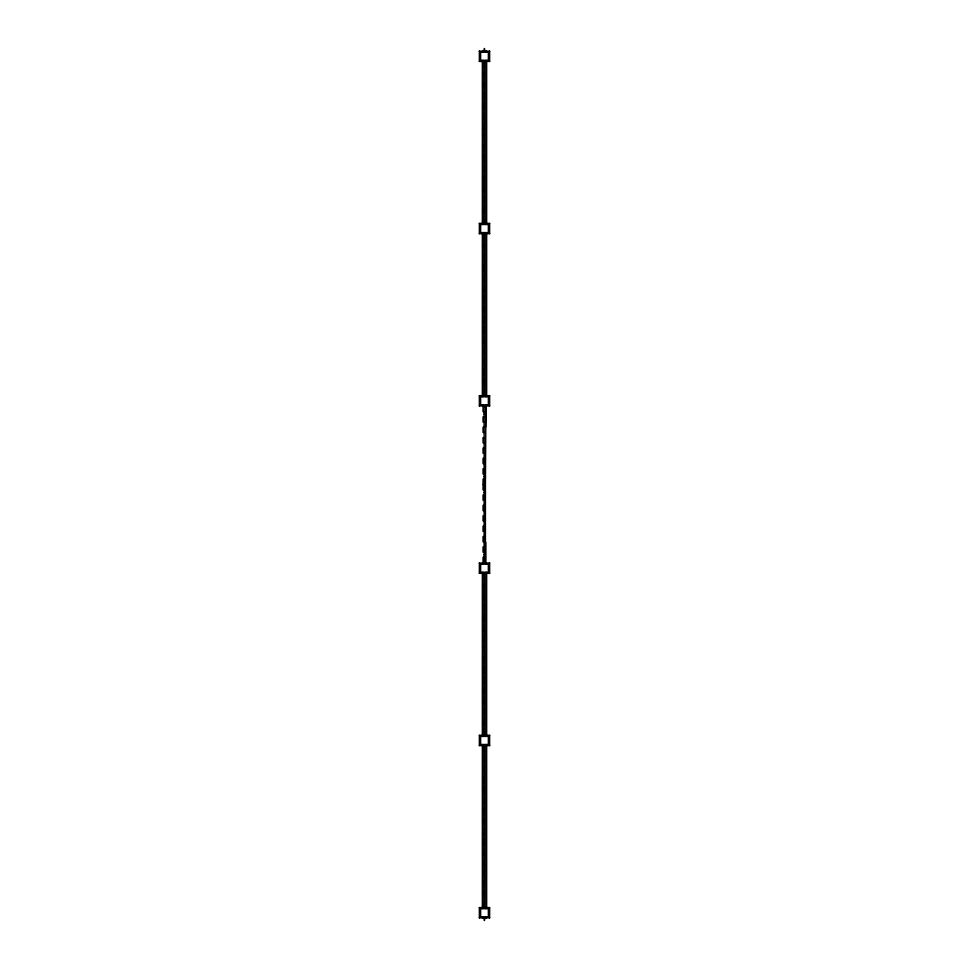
<?xml version="1.0" encoding="UTF-8"?>
<svg xmlns="http://www.w3.org/2000/svg" width="969" height="969" viewBox="0 0 969 969"><rect width="100%" height="100%" fill="white"/><g stroke="black" fill="none" stroke-linecap="round" stroke-linejoin="round"><path stroke-width="1.45" d="M486.111 562.928L485.421 562.928L485.421 541.828M485.626 563.062L485.59 542.083M485.59 427.038L486.075 405.938M484.125 406.495L484.125 484.367L485.421 484.367L485.917 405.817M485.421 562.928L486.075 562.807M486.123 564.14L485.723 562.71M482.61 61.41L482.877 60.332M486.123 52.229L486.39 51.151M482.61 233.674L482.877 232.596M486.123 224.493L486.39 223.415M482.61 405.938L482.877 404.86M486.123 396.757L486.39 395.679M482.61 573.321L482.877 572.243M482.61 745.585L482.877 744.507M486.123 736.404L486.39 735.326M482.61 917.849L482.877 916.771M486.123 908.668L486.39 907.59M486.268 563.037L485.639 563.304M485.723 406.29L486.123 404.86M480.454 59.254L480.454 53.307M479.364 61.41L480.454 60.332L480.454 52.229L479.364 51.151L489.636 51.151L489.636 61.41L479.364 61.41L479.364 51.151M489.636 61.41L488.546 60.332L488.546 52.229L489.636 51.151M488.546 53.307L488.546 59.254M480.454 231.518L480.454 225.571M479.364 233.674L480.454 232.596L480.454 224.493L479.364 223.415L489.636 223.415L489.636 233.674L479.364 233.674L479.364 223.415M489.636 233.674L488.546 232.596L488.546 224.493L489.636 223.415M488.546 225.571L488.546 231.518M480.454 403.782L480.454 397.835M479.364 405.938L480.454 404.86L488.546 404.86L489.636 405.938L479.364 405.938L479.364 395.679L489.636 395.679L489.636 405.938M479.364 395.679L480.454 396.757L488.546 396.757L489.636 395.679M488.546 397.835L488.546 403.782M480.454 571.165L480.454 565.218M479.364 573.321L480.454 572.243L488.546 572.243L489.636 573.321L489.636 563.062L479.364 563.062L479.364 573.321L489.636 573.321M479.364 563.062L480.454 564.14L488.546 564.14L489.636 563.062M488.546 565.218L488.546 571.165M480.454 743.429L480.454 737.482M479.364 745.585L480.454 744.507L488.546 744.507L489.636 745.585L489.636 735.326L479.364 735.326L479.364 745.585L489.636 745.585M488.546 744.507L488.546 736.404L489.636 735.326M488.546 737.482L488.546 743.429M480.454 915.693L480.454 909.746M479.364 917.849L480.454 916.771L480.454 908.668L479.364 907.59L479.364 917.849L489.636 917.849L489.636 907.59L479.364 907.59M480.454 908.668L488.546 908.668L489.636 907.59M488.546 909.746L488.546 915.693M485.639 405.696L486.268 405.963M483.955 50.606L485.033 50.606M480.454 52.229L488.546 52.229M480.454 60.332L488.546 60.332M483.858 67.14L482.768 67.14L482.768 61.955L485.154 61.955L485.154 222.87L482.768 222.87L482.768 217.686L483.858 217.686M483.858 72.336L482.768 72.336L482.768 77.52L483.858 77.52M483.858 82.728L482.768 82.728L482.768 87.925L483.858 87.925M483.858 93.097L482.768 93.097L482.768 98.293L483.858 98.293M483.858 103.477L482.768 103.477L482.768 108.673L483.858 108.673M483.858 113.857L482.768 113.857L482.768 119.054L483.858 119.054M483.858 124.238L482.768 124.238L482.768 129.434L483.858 129.434M483.858 134.63L482.768 134.63L482.768 139.815L483.858 139.815M483.858 145.011L482.768 145.011L482.768 150.195L483.858 150.195M483.858 155.391L482.768 155.391L482.768 160.575L483.858 160.575M483.858 165.772L482.768 165.772L482.768 170.968L483.858 170.968M483.858 176.152L482.768 176.152L482.768 181.348L483.858 181.348M483.858 186.532L482.768 186.532L482.768 191.729L483.858 191.729M483.858 196.925L482.768 196.925L482.768 202.109L483.858 202.109M483.858 207.305L482.768 207.305L482.768 212.49L483.858 212.49M480.454 224.493L488.546 224.493M480.454 232.596L488.546 232.596M483.858 239.404L482.768 239.404L482.768 234.219L485.154 234.219L485.154 395.134L482.768 395.134L482.768 389.95L483.858 389.95M483.858 244.6L482.768 244.6L482.768 249.796L483.858 249.796M483.858 254.992L482.768 254.992L482.768 260.189L483.858 260.189M483.858 265.361L482.768 265.361L482.768 270.557L483.858 270.557M483.858 275.741L482.768 275.741L482.768 280.937L483.858 280.937M483.858 286.121L482.768 286.121L482.768 291.318L483.858 291.318M483.858 296.514L482.768 296.514L482.768 301.698L483.858 301.698M483.858 306.894L482.768 306.894L482.768 312.079L483.858 312.079M483.858 317.275L482.768 317.275L482.768 322.459L483.858 322.459M483.858 327.655L482.768 327.655L482.768 332.851L483.858 332.851M483.858 338.036L482.768 338.036L482.768 343.232L483.858 343.232M483.858 348.416L482.768 348.416L482.768 353.612L483.858 353.612M483.858 358.796L482.768 358.796L482.768 363.993L483.858 363.993M483.858 369.189L482.768 369.189L482.768 374.373L483.858 374.373M483.858 379.569L482.768 379.569L482.768 384.754L483.858 384.754M485.857 406.326L483.071 406.326L483.046 411.692L484.125 411.692M483.046 406.495L485.857 406.495M484.125 414.187L485.421 414.187M484.125 416.876L483.046 416.876L483.046 422.072L484.125 422.072M484.125 427.268L483.046 427.268L483.046 432.453L484.125 432.453M484.125 437.649L483.046 437.649L483.046 442.833L484.125 442.833M484.125 448.029L483.046 448.029L483.046 453.213L484.125 453.213M484.125 458.41L483.046 458.41L483.046 463.606L484.125 463.606M484.125 468.79L483.046 468.79L483.046 473.986L484.125 473.986M484.125 476.469L485.421 476.469M484.125 479.171L483.046 479.171L483.046 484.367M484.125 489.829L483.046 489.829L483.046 484.633M484.125 492.531L485.421 492.531M484.125 495.014L483.046 495.014L483.046 500.21L484.125 500.21M484.125 505.394L483.046 505.394L483.046 510.59L484.125 510.59M484.125 515.787L483.046 515.787L483.046 520.971L484.125 520.971M484.125 526.167L483.046 526.167L483.046 531.351L484.125 531.351M484.125 536.547L483.046 536.547L483.046 541.732L484.125 541.732M484.125 546.928L483.046 546.928L483.046 552.124L484.125 552.124M484.125 554.813L485.421 554.813M484.125 557.308L483.046 557.308L483.046 562.504L485.857 562.674M483.858 579.05L482.768 579.05L482.768 573.866L485.154 573.866L485.154 734.781L482.768 734.781L482.768 729.596L483.858 729.596M483.858 584.246L482.768 584.246L482.768 589.431L483.858 589.431M483.858 594.627L482.768 594.627L482.768 599.811L483.858 599.811M483.858 605.007L482.768 605.007L482.768 610.204L483.858 610.204M483.858 615.388L482.768 615.388L482.768 620.584L483.858 620.584M483.858 625.768L482.768 625.768L482.768 630.964L483.858 630.964M483.858 636.149L482.768 636.149L482.768 641.345L483.858 641.345M483.858 646.541L482.768 646.541L482.768 651.725L483.858 651.725M483.858 656.921L482.768 656.921L482.768 662.106L483.858 662.106M483.858 667.302L482.768 667.302L482.768 672.486L483.858 672.486M483.858 677.682L482.768 677.682L482.768 682.879L483.858 682.879M483.858 688.063L482.768 688.063L482.768 693.259L483.858 693.259M483.858 698.443L482.768 698.443L482.768 703.639L483.858 703.639M483.858 708.811L482.768 708.811L482.768 714.008L483.858 714.008M483.858 719.204L482.768 719.204L482.768 724.4L483.858 724.4M479.364 735.326L480.454 736.404L488.546 736.404M483.858 751.314L482.768 751.314L482.768 746.13L485.154 746.13L485.154 907.045L482.768 907.045L482.768 901.86L483.858 901.86M483.858 756.51L482.768 756.51L482.768 761.695L483.858 761.695M483.858 766.891L482.768 766.891L482.768 772.075L483.858 772.075M483.858 777.271L482.768 777.271L482.768 782.467L483.858 782.467M483.858 787.652L482.768 787.652L482.768 792.848L483.858 792.848M483.858 798.032L482.768 798.032L482.768 803.228L483.858 803.228M483.858 808.425L482.768 808.425L482.768 813.609L483.858 813.609M483.858 818.805L482.768 818.805L482.768 823.989L483.858 823.989M483.858 829.185L482.768 829.185L482.768 834.37L483.858 834.37M483.858 839.566L482.768 839.566L482.768 844.762L483.858 844.762M483.858 849.946L482.768 849.946L482.768 855.142L483.858 855.142M483.858 860.327L482.768 860.327L482.768 865.523L483.858 865.523M483.858 870.707L482.768 870.707L482.768 875.903L483.858 875.903M483.858 881.075L482.768 881.075L482.768 886.272L483.858 886.272M483.858 891.48L482.768 891.48L482.768 896.664L483.858 896.664M480.454 916.771L488.546 916.771L489.636 917.849M483.955 918.394L485.033 918.394M486.123 60.332L486.39 61.41M482.61 51.151L482.877 52.229M486.123 232.596L486.39 233.674M482.61 223.415L482.877 224.493M482.61 395.679L482.877 396.757M486.123 572.243L486.39 573.321M482.61 563.062L482.877 564.14M486.123 744.507L486.39 745.585M482.61 735.326L482.877 736.404M486.123 916.771L486.39 917.849M482.61 907.59L482.877 908.668M488.546 396.757L488.546 404.86M488.546 564.14L488.546 572.243M488.546 908.668L488.546 916.771M486.656 61.41L486.656 223.415M486.656 233.674L486.656 395.679M486.656 573.321L486.656 735.326M486.656 745.585L486.656 907.59M485.421 562.504L485.421 484.633L484.125 484.633L484.125 562.504M484.609 50.606L484.391 48.45L484.391 50.606M484.609 918.394L484.391 920.55L484.391 918.394M483.858 61.955L483.858 222.87M483.858 234.219L483.858 395.134M483.858 573.866L483.858 734.781M483.858 746.13L483.858 907.045M482.344 61.41L482.344 223.415M482.344 233.674L482.344 395.679M482.344 573.321L482.344 735.326M482.344 745.585L482.344 907.59M480.454 396.757L480.454 404.86M480.454 564.14L480.454 572.243M480.454 736.404L480.454 744.507"/></g></svg>
